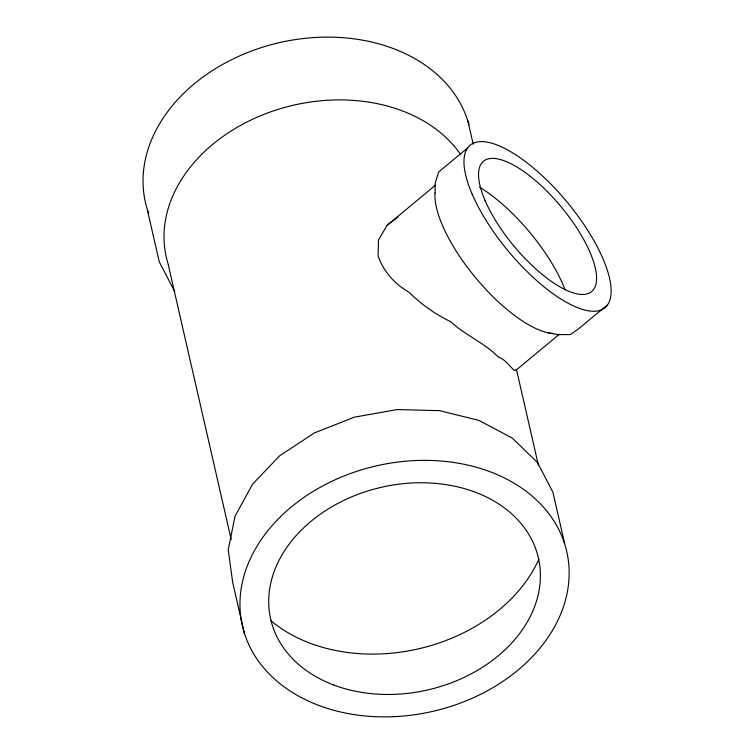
<?xml version="1.0" encoding="UTF-8"?>
<svg xmlns="http://www.w3.org/2000/svg" width="754" height="754" viewBox="0 0 754 754"><rect width="100%" height="100%" fill="white"/><g stroke="black" fill="none" stroke-linecap="round" stroke-linejoin="round"><path stroke-width="1.13" d="M435.096 193.081L435.218 183.09L438.668 172.016L467.593 148.01M538.394 465.218L516.471 369.498L516.151 370.11L559.279 334.314M435.586 185.088L387.066 225.361L378.508 240.036L378.103 256.021C383.475 271.355 394.681 284.154 408.8 292.071C421.024 304.154 435.312 314.277 450.798 321.741C465.312 335.36 484.341 342.693 498.271 357.047C505.548 359.441 508.903 365.888 514.501 370.468L516.471 369.498M607.479 304.842L578.554 328.838L570.335 334.578L557.903 334.578L548.309 332.9M387.066 225.361L397.914 217.133M174.655 291.459L159.292 261.911L147.52 210.536M467.706 120.225L473.201 144.193M564.642 543.464L552.88 492.089L537.508 462.541L512.277 438.093L478.894 420.393L439.648 410.666L397.207 409.563L354.474 417.16L314.343 432.947L279.564 455.831L252.505 484.266L234.994 516.311L228.236 549.779L232.694 582.408L244.456 633.775M168.293 264.861L231.214 539.591M553.295 333.504A97.455 35.334 50.3 0 1 476.858 279.244A97.455 35.334 50.3 0 1 435.011 193.005M479.601 187.171A97.455 35.334 50.3 0 1 565.161 289.894M148.736 213.712A166.38 125.946 -12.9 0 1 269.734 45.089A166.38 125.946 -12.9 0 1 468.922 124.74M168.406 264.824A158.246 119.792 -12.9 0 1 267.039 113.185A158.246 119.792 -12.9 0 1 460.807 154.787M538.827 559.308A158.246 119.792 -12.9 0 1 418.178 648.911A158.246 119.792 -12.9 0 1 270.686 620.485M484.992 200.3A84.693 30.707 50.3 0 0 587.074 293.909A84.693 30.707 50.3 0 0 540.543 185.06A84.693 30.707 50.3 0 0 484.992 200.3M333.475 684.905A137.313 103.948 -12.9 0 0 540.345 578.563A137.313 103.948 -12.9 0 0 339.828 502.381A137.313 103.948 -12.9 0 0 333.475 684.905M318.819 705.433A166.38 125.946 -12.9 0 0 569.1 576.084A166.38 125.946 -12.9 0 0 325.728 484.341A166.38 125.946 -12.9 0 0 318.819 705.433M471.985 193.759A105.588 38.284 50.3 0 0 599.251 310.582A105.588 38.284 50.3 0 0 541.372 174.937A105.588 38.284 50.3 0 0 471.985 193.759"/></g></svg>
